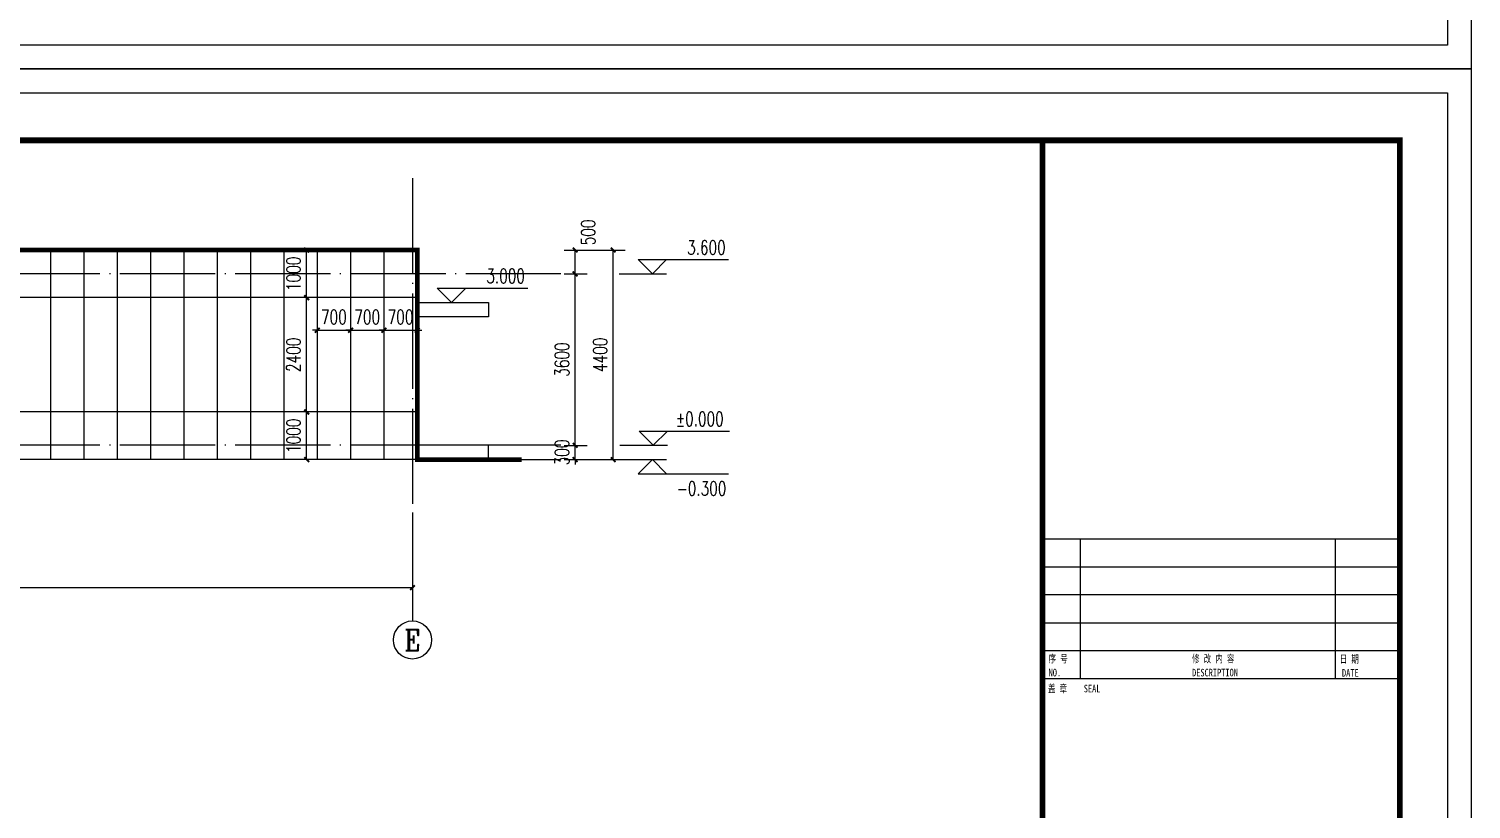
# Model space of a CAD drawing. Extents: x 19098 to 79498, y 3162 to 205862.
# Drawn here: x 49212 to 79498, y 30622 to 47001 of the extents above; entities that cross this region are included whole.
import ezdxf
from ezdxf.enums import TextEntityAlignment as Align

# ---------------------------------------------------------------- set-up
doc = ezdxf.new("R2010")
doc.units = 0
doc.header["$LTSCALE"] = 1000
doc.header["$MEASUREMENT"] = 0
doc.linetypes.add('DOTE', pattern=[2.42, 2, -0.2, 0.02, -0.2])
for name, color, linetype in [('2017_11-sheet-R$0$C-SHET-TTLB', 11, 'Continuous'), ('2017_11-sheet-R2$0$C-SHET-TTLB', 11, 'Continuous'), ('AXIS', 3, 'Continuous'), ('AXIS_TEXT', 7, 'Continuous'), ('C-SHET-TTLB', 11, 'Continuous'), ('DIM_ELEV', 3, 'Continuous'), ('DOTE', 1, 'Continuous'), ('PUB_DIM', 3, 'Continuous'), ('PUB_TEXT', 7, 'Continuous'), ('STAIR', 2, 'Continuous'), ('WALL', 9, 'Continuous'), ('除台阶$0$建-立面-划分', 5, 'Continuous')]:
    doc.layers.add(name, color=color, linetype=linetype)
doc.styles.add('2017_11-sheet-R$0$SHEET-ECADI', font='simhei.ttf', dxfattribs={"width": 0.7})
doc.styles.add('2017_11-sheet-R2$0$SHEET-ECADI', font='simhei.ttf', dxfattribs={"width": 0.7})
doc.styles.add('_TCH_AXIS', font='COMPLEX', dxfattribs={"bigfont": 'GBCBIG'})
doc.styles.add('_TCH_DIM', font='SIMPLEX', dxfattribs={"bigfont": 'GBCBIG'})
doc.styles.add('_TCH_DIM_T3', font='SIMPLEX', dxfattribs={"width": 0.705882, "bigfont": 'GBCBIG'})
doc.dimstyles.new('_TCH_ARCH&&100', dxfattribs={"dimtxt": 297.5, "dimasz": 100, "dimexe": 250, "dimexo": 300, "dimgap": 126.25, "dimtad": 1, "dimdec": 0, "dimzin": 0, "dimdsep": 46, "dimtxsty": '_TCH_DIM_T3', "dimblk": 'ARCHTICK', "dimcen": 0.09, "dimclrt": 7, "dimazin": 2, "dimtfac": 1, "dimtdec": 0, "dimtix": 1, "dimtmove": 2, "dimatfit": 3, "dimfxl": 1, "dimtolj": 1, "dimtzin": 0, "dimarcsym": 0})

# ---------------------------------------------------------------- blocks, each defined once
blk = doc.blocks.new('2017_11-sheet-R', base_point=(415, 5))
at = {"layer": '2017_11-sheet-R$0$C-SHET-TTLB'}
blk.add_line((340, 292), (414.5, 292), dxfattribs=at)
at = {"layer": '2017_11-sheet-R$0$C-SHET-TTLB', "style": '2017_11-sheet-R$0$SHEET-ECADI', "width": 0.7}
blk.add_text('盖 章    SEAL', height=1.6, dxfattribs=at).set_placement((341.13, 289.12))
blk = doc.blocks.new('2017_11-sheet-R2', base_point=(415, 5))
at = {"layer": '2017_11-sheet-R2$0$C-SHET-TTLB'}
for p, q in [((340, 321.38), (414.5, 321.38)), ((347.91, 321.38), (347.91, 292)), ((401.42, 321.38), (401.42, 292)), ((340, 315.5), (414.5, 315.5)), ((340, 309.63), (414.5, 309.63)), ((340, 303.75), (414.5, 303.75)), ((340, 297.88), (414.5, 297.88)), ((340, 292), (414.5, 292))]:
    blk.add_line(p, q, dxfattribs=at)
at = {"layer": '2017_11-sheet-R2$0$C-SHET-TTLB', "style": '2017_11-sheet-R2$0$SHEET-ECADI', "width": 0.7}
for s, p in [('序 号', (341.27, 295.38)), ('修 改 内 容', (371.39, 295.38)), ('日 期', (402.4, 295.3)), ('NO.', (341.27, 292.47)), ('DESCRIPTION', (371.39, 292.47)), ('DATE', (402.87, 292.4))]:
    blk.add_text(s, height=1.6, dxfattribs=at).set_placement(p)
blk = doc.blocks.new('tukuang')
at = {"layer": 'C-SHET-TTLB'}
for points in [[(75902, 21920), (75902, -21080), (15502, -21080), (15502, 21920)], [(75402, 21420), (75402, -20580), (16002, -20580), (16002, 21420)]]:
    blk.add_lwpolyline(points, close=True, dxfattribs=at)
at = {"layer": 'C-SHET-TTLB', "const_width": 120}
blk.add_lwpolyline([(17842, 20420), (74402, 20420), (74402, -19580), (17842, -19580)], close=True, dxfattribs=at)
at = {"layer": 'C-SHET-TTLB'}
blk.add_lwpolyline([(66902, 20420, 120, 120, 0), (66902, -19580, 90, 90, 0)], format="xyseb", dxfattribs=at)
at = {"layer": 'C-SHET-TTLB', "xscale": 100, "yscale": 100, "zscale": 100}
for name in ['2017_11-sheet-R2', '2017_11-sheet-R']:
    blk.add_blockref(name, (74402, -19580), dxfattribs=at)
blk = doc.blocks.new('_ArchTick')
at = {"color": 0, "linetype": 'ByBlock', "const_width": 0.4}
blk.add_lwpolyline([(-0.5, -0.5), (0.5, 0.5)], dxfattribs=at)
blk = doc.blocks.new('*D280')
at = {"layer": 'Defpoints', "color": 0}
for p in [(56667, 41359), (57367, 41359), (57367, 40677)]:
    blk.add_point(p, dxfattribs=at)
at = {"layer": 'PUB_DIM', "color": 0, "lineweight": -2}
for p, q in [((56667, 41059), (56667, 40427)), ((57367, 41059), (57367, 40427)), ((56667, 40677), (56567, 40677)), ((56667, 40677), (57367, 40677)), ((57367, 40677), (57467, 40677))]:
    blk.add_line(p, q, dxfattribs=at)
at = {"layer": 'PUB_DIM', "color": 0, "lineweight": -2, "xscale": 100, "yscale": 100, "zscale": 100}
blk.add_blockref('_ArchTick', (56667, 40677), dxfattribs=at)
at = {"layer": 'PUB_DIM', "color": 0, "lineweight": -2, "xscale": 100, "yscale": 100, "zscale": 100, "rotation": 180}
blk.add_blockref('_ArchTick', (57367, 40677), dxfattribs=at)
at = {"layer": 'PUB_DIM', "color": 7, "insert": (57017, 40952), "char_height": 297.5, "attachment_point": 5, "style": '_TCH_DIM_T3'}
blk.add_mtext('\\A1;700', dxfattribs=at)
blk = doc.blocks.new('*D281')
at = {"layer": 'Defpoints', "color": 0}
for p in [(55967, 41359), (56667, 41359), (56667, 40677)]:
    blk.add_point(p, dxfattribs=at)
at = {"layer": 'PUB_DIM', "color": 0, "lineweight": -2}
for p, q in [((55967, 41059), (55967, 40427)), ((56667, 41059), (56667, 40427)), ((55967, 40677), (55867, 40677)), ((55967, 40677), (56667, 40677)), ((56667, 40677), (56767, 40677))]:
    blk.add_line(p, q, dxfattribs=at)
at = {"layer": 'PUB_DIM', "color": 0, "lineweight": -2, "xscale": 100, "yscale": 100, "zscale": 100}
blk.add_blockref('_ArchTick', (55967, 40677), dxfattribs=at)
at = {"layer": 'PUB_DIM', "color": 0, "lineweight": -2, "xscale": 100, "yscale": 100, "zscale": 100, "rotation": 180}
blk.add_blockref('_ArchTick', (56667, 40677), dxfattribs=at)
at = {"layer": 'PUB_DIM', "color": 7, "insert": (56317, 40952), "char_height": 297.5, "attachment_point": 5, "style": '_TCH_DIM_T3'}
blk.add_mtext('\\A1;700', dxfattribs=at)
blk = doc.blocks.new('*D282')
at = {"layer": 'Defpoints', "color": 0}
for p in [(55267, 41359), (55967, 41359), (55967, 40677)]:
    blk.add_point(p, dxfattribs=at)
at = {"layer": 'PUB_DIM', "color": 0, "lineweight": -2}
for p, q in [((55267, 41059), (55267, 40427)), ((55967, 41059), (55967, 40427)), ((55267, 40677), (55167, 40677)), ((55267, 40677), (55967, 40677)), ((55967, 40677), (56067, 40677))]:
    blk.add_line(p, q, dxfattribs=at)
at = {"layer": 'PUB_DIM', "color": 0, "lineweight": -2, "xscale": 100, "yscale": 100, "zscale": 100}
blk.add_blockref('_ArchTick', (55267, 40677), dxfattribs=at)
at = {"layer": 'PUB_DIM', "color": 0, "lineweight": -2, "xscale": 100, "yscale": 100, "zscale": 100, "rotation": 180}
blk.add_blockref('_ArchTick', (55967, 40677), dxfattribs=at)
at = {"layer": 'PUB_DIM', "color": 7, "insert": (55617, 40952), "char_height": 297.5, "attachment_point": 5, "style": '_TCH_DIM_T3'}
blk.add_mtext('\\A1;700', dxfattribs=at)
blk = doc.blocks.new('*D248')
at = {"layer": 'Defpoints', "color": 0}
for p in [(55045, 38959), (55444, 38959), (55444, 37959)]:
    blk.add_point(p, dxfattribs=at)
at = {"layer": 'PUB_DIM', "color": 0, "lineweight": -2}
for p, q in [((55144, 38959), (54795, 38959)), ((55045, 37959), (55045, 38959)), ((55144, 37959), (54795, 37959))]:
    blk.add_line(p, q, dxfattribs=at)
at = {"layer": 'PUB_DIM', "color": 0, "lineweight": -2, "xscale": 100, "yscale": 100, "zscale": 100}
for p, rotation in [((55045, 38959), 90), ((55045, 37959), 270)]:
    blk.add_blockref('_ArchTick', p, dxfattribs=dict(at, rotation=rotation))
at = {"layer": 'PUB_DIM', "color": 7, "insert": (54770, 38459), "char_height": 297.5, "attachment_point": 5, "rotation": 90, "style": '_TCH_DIM_T3'}
blk.add_mtext('\\A1;1000', dxfattribs=at)
blk = doc.blocks.new('*D278')
at = {"layer": 'Defpoints', "color": 0}
for p in [(55045, 41359), (55444, 41359), (55444, 38959)]:
    blk.add_point(p, dxfattribs=at)
at = {"layer": 'PUB_DIM', "color": 0, "lineweight": -2}
for p, q in [((55144, 41359), (54795, 41359)), ((55045, 38959), (55045, 41359)), ((55144, 38959), (54795, 38959))]:
    blk.add_line(p, q, dxfattribs=at)
at = {"layer": 'PUB_DIM', "color": 0, "lineweight": -2, "xscale": 100, "yscale": 100, "zscale": 100}
for p, rotation in [((55045, 41359), 90), ((55045, 38959), 270)]:
    blk.add_blockref('_ArchTick', p, dxfattribs=dict(at, rotation=rotation))
at = {"layer": 'PUB_DIM', "color": 7, "insert": (54770, 40159), "char_height": 297.5, "attachment_point": 5, "rotation": 90, "style": '_TCH_DIM_T3'}
blk.add_mtext('\\A1;2400', dxfattribs=at)
blk = doc.blocks.new('*D279')
at = {"layer": 'Defpoints', "color": 0}
for p in [(55045, 42359), (55444, 42359), (55444, 41359)]:
    blk.add_point(p, dxfattribs=at)
at = {"layer": 'PUB_DIM', "color": 0, "lineweight": -2}
for p, q in [((55144, 42359), (54795, 42359)), ((55045, 41359), (55045, 42359)), ((55144, 41359), (54795, 41359))]:
    blk.add_line(p, q, dxfattribs=at)
at = {"layer": 'PUB_DIM', "color": 0, "lineweight": -2, "xscale": 100, "yscale": 100, "zscale": 100}
for p, rotation in [((55045, 42359), 90), ((55045, 41359), 270)]:
    blk.add_blockref('_ArchTick', p, dxfattribs=dict(at, rotation=rotation))
at = {"layer": 'PUB_DIM', "color": 7, "insert": (54770, 41859), "char_height": 297.5, "attachment_point": 5, "rotation": 90, "style": '_TCH_DIM_T3'}
blk.add_mtext('\\A1;1000', dxfattribs=at)
blk = doc.blocks.new('*D249')
at = {"layer": 'Defpoints', "color": 0}
for p in [(60423, 42359), (61482, 42359), (60423, 37959)]:
    blk.add_point(p, dxfattribs=at)
at = {"layer": 'PUB_DIM', "color": 0, "lineweight": -2}
for p, q in [((60723, 42359), (61732, 42359)), ((61482, 37959), (61482, 42359)), ((60723, 37959), (61732, 37959))]:
    blk.add_line(p, q, dxfattribs=at)
at = {"layer": 'PUB_DIM', "color": 0, "lineweight": -2, "xscale": 100, "yscale": 100, "zscale": 100}
for p, rotation in [((61482, 42359), 90), ((61482, 37959), 270)]:
    blk.add_blockref('_ArchTick', p, dxfattribs=dict(at, rotation=rotation))
at = {"layer": 'PUB_DIM', "color": 7, "insert": (61207, 40159), "char_height": 297.5, "attachment_point": 5, "rotation": 90, "style": '_TCH_DIM_T3'}
blk.add_mtext('\\A1;4400', dxfattribs=at)
blk = doc.blocks.new('*D250')
at = {"layer": 'Defpoints', "color": 0}
for p in [(60151, 38259), (60682, 38259), (60151, 37959)]:
    blk.add_point(p, dxfattribs=at)
at = {"layer": 'PUB_DIM', "color": 0, "lineweight": -2}
for p, q in [((60451, 38259), (60932, 38259)), ((60682, 38259), (60682, 38359)), ((60682, 37959), (60682, 38259)), ((60451, 37959), (60932, 37959)), ((60682, 37959), (60682, 37859))]:
    blk.add_line(p, q, dxfattribs=at)
at = {"layer": 'PUB_DIM', "color": 0, "lineweight": -2, "xscale": 100, "yscale": 100, "zscale": 100}
for p, rotation in [((60682, 38259), 270), ((60682, 37959), 90)]:
    blk.add_blockref('_ArchTick', p, dxfattribs=dict(at, rotation=rotation))
at = {"layer": 'PUB_DIM', "color": 7, "insert": (60407, 38109), "char_height": 297.5, "attachment_point": 5, "rotation": 90, "style": '_TCH_DIM_T3'}
blk.add_mtext('\\A1;300', dxfattribs=at)
blk = doc.blocks.new('*D54')
at = {"layer": 'Defpoints', "color": 0}
for p in [(60151, 41859), (60682, 41859), (60151, 38259)]:
    blk.add_point(p, dxfattribs=at)
at = {"layer": 'PUB_DIM', "color": 0, "lineweight": -2}
for p, q in [((60451, 41859), (60932, 41859)), ((60682, 38259), (60682, 41859)), ((60451, 38259), (60932, 38259))]:
    blk.add_line(p, q, dxfattribs=at)
at = {"layer": 'PUB_DIM', "color": 0, "lineweight": -2, "xscale": 100, "yscale": 100, "zscale": 100}
for p, rotation in [((60682, 41859), 90), ((60682, 38259), 270)]:
    blk.add_blockref('_ArchTick', p, dxfattribs=dict(at, rotation=rotation))
at = {"layer": 'PUB_DIM', "color": 7, "insert": (60407, 40059), "char_height": 297.5, "attachment_point": 5, "rotation": 90, "style": '_TCH_DIM_T3'}
blk.add_mtext('\\A1;3600', dxfattribs=at)
blk = doc.blocks.new('*D55')
at = {"layer": 'Defpoints', "color": 0}
for p in [(60151, 42359), (60682, 42359), (60151, 41859)]:
    blk.add_point(p, dxfattribs=at)
at = {"layer": 'PUB_DIM', "color": 0, "lineweight": -2}
for p, q in [((60451, 42359), (60932, 42359)), ((60682, 41859), (60682, 42359)), ((60451, 41859), (60932, 41859))]:
    blk.add_line(p, q, dxfattribs=at)
at = {"layer": 'PUB_DIM', "color": 0, "lineweight": -2, "xscale": 100, "yscale": 100, "zscale": 100}
for p, rotation in [((60682, 42359), 90), ((60682, 41859), 270)]:
    blk.add_blockref('_ArchTick', p, dxfattribs=dict(at, rotation=rotation))
at = {"layer": 'PUB_DIM', "color": 7, "insert": (60957, 42729), "char_height": 297.5, "attachment_point": 5, "rotation": 90, "style": '_TCH_DIM_T3'}
blk.add_mtext('\\A1;500', dxfattribs=at)
blk = doc.blocks.new('*D253')
at = {"layer": 'AXIS', "color": 0, "lineweight": -2}
for p, q in [((35066, 36548), (35066, 35023)), ((57267, 36548), (57267, 35023)), ((35066, 35273), (57267, 35273))]:
    blk.add_line(p, q, dxfattribs=at)
at = {"layer": 'Defpoints', "color": 0}
for p in [(35066, 36848), (57267, 36848), (57267, 35273)]:
    blk.add_point(p, dxfattribs=at)
at = {"layer": 'AXIS', "color": 0, "lineweight": -2, "xscale": 100, "yscale": 100, "zscale": 100, "rotation": 180}
blk.add_blockref('_ArchTick', (35066, 35273), dxfattribs=at)
at = {"layer": 'AXIS', "color": 0, "lineweight": -2, "xscale": 100, "yscale": 100, "zscale": 100}
blk.add_blockref('_ArchTick', (57267, 35273), dxfattribs=at)
at = {"layer": 'AXIS', "color": 7, "insert": (46167, 35548), "char_height": 297.5, "attachment_point": 5, "style": '_TCH_DIM_T3'}
blk.add_mtext('\\A1;22200', dxfattribs=at)

msp = doc.modelspace()

# ---------------------------------------------------------------- linework, layer by layer
at = {"layer": 'AXIS'}
msp.add_line((57266.9, 36848.3), (57266.9, 34572.9), dxfattribs=at)
msp.add_circle((57266.9, 34172.9), 400, dxfattribs=at)
at = {"layer": 'DIM_ELEV'}
for p, q in [((62304.3, 41859.5), (62004.3, 42159.5)), ((62004.3, 42159.5), (63904.3, 42159.5)), ((62304.3, 41859.5), (62604.3, 42159.5)), ((61604.3, 41859.5), (62604.3, 41859.5)), ((58087.5, 41259.5), (57787.5, 41559.5)), ((57787.5, 41559.5), (59687.5, 41559.5)), ((58087.5, 41259.5), (58387.5, 41559.5)), ((57387.5, 41259.5), (58387.5, 41259.5)), ((62324, 38259.5), (62024, 38559.5)), ((62024, 38559.5), (63924, 38559.5)), ((62324, 38259.5), (62624, 38559.5)), ((61624, 38259.5), (62624, 38259.5)), ((61604.3, 37959.5), (62604.3, 37959.5)), ((62304.3, 37959.5), (62004.3, 37659.5)), ((62304.3, 37959.5), (62604.3, 37659.5)), ((62004.3, 37659.5), (63904.3, 37659.5))]:
    msp.add_line(p, q, dxfattribs=at)
at = {"layer": 'DOTE', "linetype": 'DOTE'}
for p, q in [((57266.9, 43867.8), (57266.9, 36848.3)), ((60385.2, 41859.5), (33104.4, 41859.5)), ((60385.2, 38259.5), (33104.4, 38259.5))]:
    msp.add_line(p, q, dxfattribs=at)
at = {"layer": 'STAIR'}
for p, q in [((58866.9, 38259.5), (57366.9, 38259.5)), ((58866.9, 37959.5), (58866.9, 38259.5))]:
    msp.add_line(p, q, dxfattribs=at)
msp.add_lwpolyline([(57366.9, 41259.5), (58866.9, 41259.5), (58866.9, 40959.5), (57366.9, 40959.5)], dxfattribs=at)
at = {"layer": 'WALL'}
for p, q in [((57366.9, 42359.5), (34966.4, 42359.5)), ((57366.9, 37959.5), (34966.4, 37959.5))]:
    msp.add_line(p, q, dxfattribs=at)
at = {"layer": 'WALL', "const_width": 100}
msp.add_lwpolyline([(33774.6, 37959.5), (34966.4, 37959.5), (34966.4, 42359.5), (57366.9, 42359.5), (57366.9, 37959.5), (59562.8, 37959.5)], dxfattribs=at)
at = {"layer": 'WALL'}
msp.add_lwpolyline([(57366.9, 42359.5), (57366.9, 38259.5), (57366.9, 37959.5), (60365.4, 37959.5)], dxfattribs=at)
at = {"layer": '除台阶$0$建-立面-划分', "ltscale": 1000}
for p, q in [((49666.9, 42359.5, 0), (49666.9, 37959.5, 0)), ((50366.9, 42359.5, 0), (50366.9, 37959.5, 0)), ((51066.9, 42359.5, 0), (51066.9, 37959.5, 0)), ((51766.9, 42359.5, 0), (51766.9, 37959.5, 0)), ((52466.9, 42359.5, 0), (52466.9, 37959.5, 0)), ((53166.9, 42359.5), (53166.9, 37959.5)), ((53866.9, 42359.5), (53866.9, 37959.5)), ((54566.9, 42359.5), (54566.9, 37959.5)), ((55266.9, 42359.5), (55266.9, 37959.5)), ((55966.9, 42359.5), (55966.9, 37959.5)), ((56666.9, 42359.5), (56666.9, 37959.5)), ((57366.9, 41359.5, 0), (34966.4, 41359.5, 0)), ((57366.9, 38959.5, 0), (34966.4, 38959.5, 0))]:
    msp.add_line(p, q, dxfattribs=at)

# ---------------------------------------------------------------- block references
at = {"layer": 'C-SHET-TTLB'}
for p in [(3595.7, 67241.6), (3595.7, 24241.6)]:
    msp.add_blockref('tukuang', p, dxfattribs=at)

# ---------------------------------------------------------------- texts
at = {"layer": 'AXIS_TEXT', "style": '_TCH_AXIS'}
msp.add_text('E', height=445.4, dxfattribs=at).set_placement((57097.2, 33950.2), (57436.6, 33950.2), align=Align.FIT)
at = {"layer": 'PUB_TEXT', "style": '_TCH_DIM', "width": 0.705882}
for s, p in [('3.600', (63034.3, 42264.5)), ('3.000', (58817.5, 41664.5)), ('%%P0.000', (62794, 38664.5)), ('-0.300', (62814.3, 37204.5))]:
    msp.add_text(s, height=297.5, dxfattribs=at).set_placement(p)

# ---------------------------------------------------------------- dimensions: what is measured, and where the dimension line sits
at = {"layer": 'AXIS'}
dim = msp.add_aligned_dim(p1=(35066.4355, 36848.2645), p2=(57266.9351, 36848.2645), distance=-1575.3868, dimstyle='_TCH_ARCH&&100', dxfattribs=at)
dim.commit()
dim.dimension.update_dxf_attribs({"geometry": '*D253', "text_midpoint": (46166.6853, 35547.8777)})
at = {"layer": 'PUB_DIM'}
dim = msp.add_linear_dim(base=(60682.3, 42359.5), p1=(60151.2, 41859.5), p2=(60151.2, 42359.5), angle=90, dimstyle='_TCH_ARCH&&100', dxfattribs=at)
dim.commit()
dim.dimension.update_dxf_attribs({"geometry": '*D55', "text_midpoint": (60957.3, 42729.5), "dimtype": 129})
at = {"layer": 'PUB_DIM', "color": 119}
for p1, p2, distance, picture, middle in [((55444.4, 41359.5), (55444.4, 42359.5), 399.6, '*D279', (54769.8, 41859.5)), ((55444.4, 38959.5), (55444.4, 41359.5), 399.6, '*D278', (54769.8, 40159.5)), ((55266.9, 41359.5), (55966.9, 41359.5), -682.2, '*D282', (55616.9, 40952.3)), ((55966.9, 41359.5), (56666.9, 41359.5), -682.2, '*D281', (56316.9, 40952.3)), ((56666.9, 41359.5), (57366.9, 41359.5), -682.2, '*D280', (57016.9, 40952.3)), ((55444.4, 37959.5), (55444.4, 38959.5), 399.6, '*D248', (54769.8, 38459.5))]:
    dim = msp.add_aligned_dim(p1=p1, p2=p2, distance=distance, dimstyle='_TCH_ARCH&&100', dxfattribs=at)
    dim.commit()
    dim.dimension.update_dxf_attribs({"geometry": picture, "text_midpoint": middle})
at = {"layer": 'PUB_DIM'}
for p1, p2, distance, picture, middle in [((60423.4, 37959.5), (60423.4, 42359.5), -1058.8, '*D249', (61207.3, 40159.5)), ((60151.2, 38259.5), (60151.2, 41859.5), -531.1, '*D54', (60407.3, 40059.5)), ((60151.2, 37959.5), (60151.2, 38259.5), -531.1, '*D250', (60407.3, 38109.5))]:
    dim = msp.add_aligned_dim(p1=p1, p2=p2, distance=distance, dimstyle='_TCH_ARCH&&100', dxfattribs=at)
    dim.commit()
    dim.dimension.update_dxf_attribs({"geometry": picture, "text_midpoint": middle})

doc.saveas('drawing.dxf')
